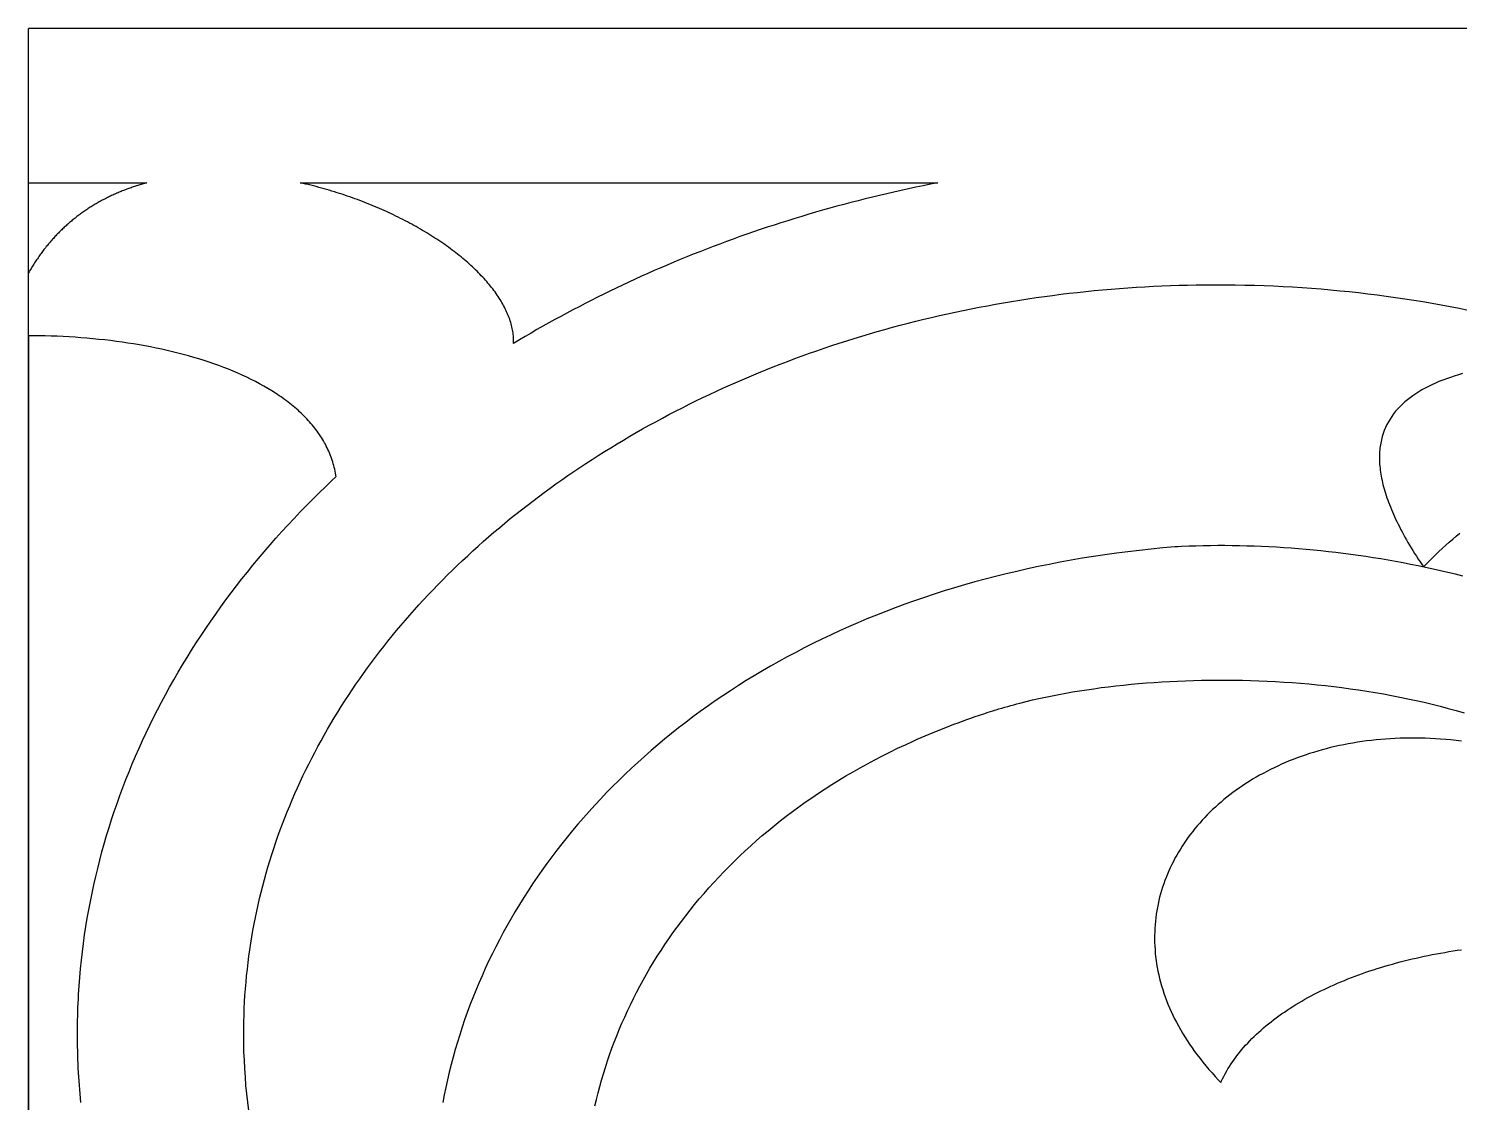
# Model space of a CAD drawing. Extents: x -52 to 65, y -90 to -50.
# Drawn here: x -51.7 to -23.14, y -71.55 to -50.12 of the extents above; entities that cross this region are included whole.
import ezdxf

# ---------------------------------------------------------------- set-up
doc = ezdxf.new("R2010")
doc.units = 0
doc.header["$MEASUREMENT"] = 0
doc.layers.get('0').update_dxf_attribs({"linetype": 'CONTINUOUS'})
doc.layers.add('LAYER_1', color=18, linetype='CONTINUOUS')

msp = doc.modelspace()

# ---------------------------------------------------------------- linework, layer by layer
msp.add_line((-51.699, -90.116), (-51.699, -50.116))
at = {"layer": 'LAYER_1'}
for points in [[(-22.879, -50.116), (-23.152, -50.116), (-23.42, -50.116), (-23.683, -50.116), (-23.942, -50.116), (-24.196, -50.116), (-24.445, -50.116), (-24.689, -50.116), (-24.929, -50.116), (-25.163, -50.116), (-25.392, -50.116), (-25.616, -50.116), (-25.835, -50.116), (-26.049, -50.116), (-26.258, -50.116), (-26.461, -50.116), (-26.659, -50.116), (-26.852, -50.116), (-27.04, -50.116), (-27.221, -50.116), (-27.398, -50.116), (-27.569, -50.116), (-27.734, -50.116), (-27.894, -50.116), (-28.047, -50.116), (-28.196, -50.116), (-28.338, -50.116), (-28.475, -50.116), (-28.605, -50.116), (-28.73, -50.116), (-28.849, -50.116), (-28.962, -50.116), (-29.069, -50.116), (-29.169, -50.116), (-29.264, -50.116), (-29.352, -50.116), (-29.434, -50.116), (-29.51, -50.116), (-29.579, -50.116), (-29.642, -50.116), (-29.699, -50.116), (-29.749, -50.116), (-29.793, -50.116), (-29.83, -50.116), (-29.86, -50.116), (-29.884, -50.116), (-29.901, -50.116), (-29.911, -50.116), (-29.914, -50.116), (-29.919, -50.116), (-29.934, -50.116), (-29.958, -50.116), (-29.992, -50.116), (-30.036, -50.116), (-30.089, -50.116), (-30.15, -50.116), (-30.221, -50.116), (-30.301, -50.116), (-30.389, -50.116), (-30.486, -50.116), (-30.592, -50.116), (-30.706, -50.116), (-30.828, -50.116), (-30.958, -50.116), (-31.096, -50.116), (-31.241, -50.116), (-31.395, -50.116), (-31.556, -50.116), (-31.724, -50.116), (-31.899, -50.116), (-32.082, -50.116), (-32.271, -50.116), (-32.468, -50.116), (-32.671, -50.116), (-32.88, -50.116), (-33.096, -50.116), (-33.319, -50.116), (-33.547, -50.116), (-33.782, -50.116), (-34.022, -50.116), (-34.268, -50.116), (-34.52, -50.116), (-34.777, -50.116), (-35.039, -50.116), (-35.307, -50.116), (-35.58, -50.116), (-35.857, -50.116), (-36.14, -50.116), (-36.427, -50.116), (-36.718, -50.116), (-37.014, -50.116), (-37.314, -50.116), (-37.619, -50.116), (-37.927, -50.116), (-38.239, -50.116), (-38.555, -50.116), (-38.874, -50.116), (-39.197, -50.116), (-39.523, -50.116), (-39.852, -50.116), (-40.184, -50.116), (-40.519, -50.116), (-40.857, -50.116), (-41.54, -50.116), (-42.233, -50.116), (-42.934, -50.116), (-43.642, -50.116), (-44.356, -50.116), (-45.075, -50.116), (-45.798, -50.116), (-47.251, -50.116), (-48.707, -50.116), (-50.157, -50.116), (-50.876, -50.116), (-51.591, -50.116), (-51.699, -50.116)], [(-47.304, -71.713), (-47.324, -71.547), (-47.343, -71.381), (-47.359, -71.214), (-47.372, -71.046), (-47.383, -70.878), (-47.392, -70.71), (-47.399, -70.541), (-47.402, -70.371), (-47.404, -70.202), (-47.404, -70.191), (-47.404, -70.185), (-47.404, -70.177), (-47.404, -70.144), (-47.403, -70.077), (-47.401, -69.945), (-47.398, -69.812), (-47.393, -69.68), (-47.387, -69.548), (-47.379, -69.417), (-47.369, -69.285), (-47.358, -69.154), (-47.346, -69.024), (-47.332, -68.893), (-47.317, -68.763), (-47.301, -68.633), (-47.282, -68.504), (-47.263, -68.375), (-47.242, -68.246), (-47.22, -68.118), (-47.196, -67.99), (-47.171, -67.862), (-47.144, -67.735), (-47.116, -67.608), (-47.087, -67.481), (-47.057, -67.355), (-47.024, -67.229), (-46.991, -67.103), (-46.956, -66.978), (-46.92, -66.854), (-46.883, -66.729), (-46.844, -66.605), (-46.804, -66.482), (-46.762, -66.359), (-46.72, -66.236), (-46.676, -66.114), (-46.63, -65.992), (-46.583, -65.87), (-46.535, -65.749), (-46.486, -65.629), (-46.436, -65.509), (-46.384, -65.389), (-46.331, -65.27), (-46.276, -65.151), (-46.221, -65.033), (-46.164, -64.915), (-46.106, -64.798), (-46.046, -64.681), (-45.986, -64.564), (-45.924, -64.448), (-45.861, -64.333), (-45.797, -64.218), (-45.731, -64.103), (-45.664, -63.989), (-45.597, -63.876), (-45.527, -63.763), (-45.457, -63.651), (-45.386, -63.539), (-45.313, -63.427), (-45.239, -63.317), (-45.164, -63.206), (-45.088, -63.097), (-45.011, -62.987), (-44.933, -62.879), (-44.853, -62.771), (-44.773, -62.663), (-44.691, -62.556), (-44.608, -62.45), (-44.524, -62.344), (-44.439, -62.239), (-44.353, -62.134), (-44.266, -62.03), (-44.177, -61.926), (-44.088, -61.824), (-43.997, -61.721), (-43.906, -61.62), (-43.813, -61.519), (-43.719, -61.418), (-43.625, -61.318), (-43.529, -61.219), (-43.432, -61.121), (-43.334, -61.023), (-43.235, -60.925), (-43.136, -60.829), (-43.035, -60.733), (-42.933, -60.638), (-42.83, -60.543), (-42.726, -60.449), (-42.621, -60.356), (-42.515, -60.263), (-42.408, -60.171), (-42.301, -60.08), (-42.192, -59.989), (-42.082, -59.899), (-41.972, -59.81), (-41.86, -59.722), (-41.747, -59.634), (-41.634, -59.547), (-41.52, -59.46), (-41.404, -59.375), (-41.288, -59.29), (-41.171, -59.206), (-41.053, -59.122), (-40.934, -59.04), (-40.814, -58.958), (-40.694, -58.877), (-40.572, -58.796), (-40.45, -58.716), (-40.326, -58.638), (-40.202, -58.559), (-40.077, -58.482), (-39.951, -58.405), (-39.825, -58.33), (-39.697, -58.255), (-39.569, -58.18), (-39.44, -58.107), (-39.31, -58.034), (-39.179, -57.963), (-39.047, -57.892), (-38.915, -57.822), (-38.782, -57.752), (-38.648, -57.684), (-38.513, -57.616), (-38.378, -57.549), (-38.241, -57.483), (-38.104, -57.418), (-37.967, -57.354), (-37.828, -57.29), (-37.689, -57.228), (-37.549, -57.166), (-37.408, -57.105), (-37.267, -57.045), (-37.125, -56.986), (-36.982, -56.928), (-36.838, -56.871), (-36.694, -56.814), (-36.549, -56.759), (-36.403, -56.704), (-36.257, -56.65), (-36.11, -56.598), (-35.963, -56.546), (-35.814, -56.495), (-35.665, -56.445), (-35.516, -56.396), (-35.366, -56.348), (-35.215, -56.3), (-35.063, -56.254), (-34.911, -56.209), (-34.759, -56.165), (-34.605, -56.121), (-34.451, -56.079), (-34.297, -56.037), (-34.142, -55.997), (-33.986, -55.957), (-33.83, -55.919), (-33.673, -55.881), (-33.515, -55.845), (-33.357, -55.809), (-33.199, -55.775), (-33.04, -55.741), (-32.88, -55.709), (-32.72, -55.677), (-32.559, -55.647), (-32.398, -55.617), (-32.237, -55.589), (-32.074, -55.562), (-31.912, -55.535), (-31.748, -55.51), (-31.585, -55.486), (-31.42, -55.463), (-31.256, -55.441), (-31.091, -55.42), (-30.925, -55.4), (-30.759, -55.381), (-30.592, -55.363), (-30.425, -55.346), (-30.258, -55.331), (-30.09, -55.316), (-29.922, -55.303), (-29.753, -55.291), (-29.584, -55.279), (-29.415, -55.269), (-29.245, -55.26), (-29.074, -55.252), (-28.904, -55.246), (-28.732, -55.24), (-28.561, -55.236), (-28.389, -55.232), (-28.217, -55.23), (-28.044, -55.229), (-28.001, -55.229), (-27.99, -55.229), (-27.985, -55.229), (-27.982, -55.229), (-27.981, -55.229), (-27.975, -55.229), (-27.951, -55.229), (-27.902, -55.229), (-27.806, -55.23), (-27.613, -55.232), (-27.42, -55.235), (-27.228, -55.24), (-27.036, -55.247), (-26.845, -55.254), (-26.655, -55.264), (-26.465, -55.274), (-26.275, -55.286), (-26.086, -55.299), (-25.898, -55.314), (-25.71, -55.33), (-25.522, -55.348), (-25.336, -55.367), (-25.149, -55.387), (-24.964, -55.409), (-24.779, -55.432), (-24.594, -55.456), (-24.41, -55.482), (-24.227, -55.508), (-24.044, -55.537), (-23.862, -55.566), (-23.681, -55.597), (-23.5, -55.629), (-23.32, -55.663), (-23.141, -55.698), (-22.962, -55.734)], [(-50.655, -71.554), (-50.663, -71.469), (-50.671, -71.383), (-50.678, -71.297), (-50.685, -71.212), (-50.691, -71.126), (-50.696, -71.04), (-50.701, -70.954), (-50.706, -70.867), (-50.71, -70.781), (-50.713, -70.695), (-50.716, -70.608), (-50.719, -70.521), (-50.721, -70.435), (-50.722, -70.348), (-50.723, -70.261), (-50.723, -70.174), (-50.723, -70.087), (-50.722, -70.001), (-50.72, -69.914), (-50.718, -69.828), (-50.716, -69.742), (-50.713, -69.656), (-50.709, -69.57), (-50.705, -69.484), (-50.7, -69.398), (-50.695, -69.313), (-50.689, -69.227), (-50.677, -69.056), (-50.661, -68.886), (-50.644, -68.716), (-50.625, -68.547), (-50.604, -68.378), (-50.58, -68.209), (-50.555, -68.041), (-50.527, -67.874), (-50.498, -67.707), (-50.466, -67.54), (-50.432, -67.374), (-50.397, -67.209), (-50.359, -67.044), (-50.32, -66.88), (-50.278, -66.716), (-50.234, -66.552), (-50.189, -66.39), (-50.142, -66.227), (-50.092, -66.066), (-50.041, -65.905), (-49.988, -65.744), (-49.932, -65.584), (-49.875, -65.425), (-49.817, -65.266), (-49.756, -65.108), (-49.693, -64.951), (-49.629, -64.794), (-49.562, -64.638), (-49.494, -64.483), (-49.424, -64.328), (-49.352, -64.174), (-49.278, -64.02), (-49.203, -63.867), (-49.126, -63.715), (-49.047, -63.564), (-48.966, -63.413), (-48.883, -63.263), (-48.799, -63.114), (-48.713, -62.965), (-48.625, -62.817), (-48.536, -62.67), (-48.444, -62.524), (-48.351, -62.378), (-48.257, -62.234), (-48.16, -62.09), (-48.063, -61.946), (-47.963, -61.804), (-47.862, -61.662), (-47.759, -61.521), (-47.654, -61.381), (-47.548, -61.242), (-47.44, -61.103), (-47.331, -60.966), (-47.22, -60.829), (-47.107, -60.693), (-46.993, -60.558), (-46.877, -60.424), (-46.76, -60.291), (-46.641, -60.158), (-46.521, -60.027), (-46.399, -59.896), (-46.276, -59.766), (-46.151, -59.637), (-46.025, -59.51), (-45.897, -59.383), (-45.768, -59.256), (-45.637, -59.131), (-45.571, -59.069), (-45.563, -59.061), (-45.562, -59.06), (-45.561, -59.06), (-45.562, -59.059), (-45.562, -59.056), (-45.563, -59.047), (-45.566, -59.027), (-45.573, -58.989), (-45.58, -58.951), (-45.588, -58.914), (-45.597, -58.877), (-45.606, -58.839), (-45.617, -58.803), (-45.627, -58.766), (-45.639, -58.73), (-45.651, -58.694), (-45.664, -58.658), (-45.678, -58.623), (-45.692, -58.587), (-45.707, -58.552), (-45.723, -58.518), (-45.739, -58.483), (-45.756, -58.449), (-45.774, -58.415), (-45.792, -58.382), (-45.811, -58.348), (-45.831, -58.315), (-45.851, -58.282), (-45.872, -58.25), (-45.894, -58.217), (-45.916, -58.185), (-45.939, -58.154), (-45.962, -58.122), (-45.986, -58.091), (-46.011, -58.06), (-46.036, -58.029), (-46.062, -57.998), (-46.088, -57.968), (-46.115, -57.938), (-46.143, -57.909), (-46.171, -57.879), (-46.2, -57.85), (-46.229, -57.821), (-46.259, -57.792), (-46.289, -57.764), (-46.32, -57.736), (-46.351, -57.708), (-46.384, -57.68), (-46.416, -57.653), (-46.449, -57.626), (-46.483, -57.599), (-46.517, -57.573), (-46.551, -57.546), (-46.587, -57.52), (-46.622, -57.495), (-46.658, -57.469), (-46.695, -57.444), (-46.732, -57.419), (-46.77, -57.394), (-46.846, -57.346), (-46.925, -57.298), (-47.005, -57.252), (-47.087, -57.206), (-47.171, -57.162), (-47.257, -57.118), (-47.344, -57.076), (-47.433, -57.035), (-47.523, -56.995), (-47.615, -56.956), (-47.709, -56.917), (-47.804, -56.88), (-47.9, -56.844), (-47.998, -56.81), (-48.097, -56.776), (-48.197, -56.743), (-48.299, -56.711), (-48.402, -56.68), (-48.506, -56.651), (-48.611, -56.622), (-48.717, -56.594), (-48.824, -56.568), (-48.933, -56.542), (-49.042, -56.518), (-49.152, -56.495), (-49.264, -56.472), (-49.376, -56.451), (-49.488, -56.431), (-49.602, -56.412), (-49.716, -56.393), (-49.831, -56.376), (-49.947, -56.36), (-50.063, -56.345), (-50.18, -56.331), (-50.298, -56.319), (-50.416, -56.307), (-50.534, -56.296), (-50.653, -56.286), (-50.772, -56.278), (-50.891, -56.27), (-51.011, -56.263), (-51.131, -56.258), (-51.251, -56.253), (-51.371, -56.25), (-51.492, -56.248), (-51.612, -56.246), (-51.673, -56.246), (-51.688, -56.246), (-51.695, -56.246), (-51.697, -56.246), (-51.698, -56.246), (-51.699, -56.246), (-51.699, -56.246), (-51.699, -56.246), (-51.699, -56.248), (-51.699, -56.252), (-51.699, -56.258), (-51.699, -56.266), (-51.699, -56.275), (-51.699, -56.286), (-51.699, -56.299), (-51.699, -56.314), (-51.699, -56.331), (-51.699, -56.349), (-51.699, -56.369), (-51.699, -56.391), (-51.699, -56.415), (-51.699, -56.44), (-51.699, -56.468), (-51.699, -56.496), (-51.699, -56.527), (-51.699, -56.559), (-51.699, -56.593), (-51.699, -56.628), (-51.699, -56.665), (-51.699, -56.704), (-51.699, -56.744), (-51.699, -56.786), (-51.699, -56.829), (-51.699, -56.874), (-51.699, -56.921), (-51.699, -56.969), (-51.699, -57.018), (-51.699, -57.07), (-51.699, -57.122), (-51.699, -57.176), (-51.699, -57.232), (-51.699, -57.289), (-51.699, -57.347), (-51.699, -57.407), (-51.699, -57.469), (-51.699, -57.531), (-51.699, -57.595), (-51.699, -57.661), (-51.699, -57.728), (-51.699, -57.796), (-51.699, -57.866), (-51.699, -57.937), (-51.699, -58.009), (-51.699, -58.082), (-51.699, -58.157), (-51.699, -58.233), (-51.699, -58.311), (-51.699, -58.389), (-51.699, -58.469), (-51.699, -58.55), (-51.699, -58.632), (-51.699, -58.716), (-51.699, -58.801), (-51.699, -58.886), (-51.699, -58.973), (-51.699, -59.062), (-51.699, -59.151), (-51.699, -59.241), (-51.699, -59.333), (-51.699, -59.426), (-51.699, -59.519), (-51.699, -59.614), (-51.699, -59.71), (-51.699, -59.807), (-51.699, -59.905), (-51.699, -60.004), (-51.699, -60.104), (-51.699, -60.205), (-51.699, -60.307), (-51.699, -60.409), (-51.699, -60.513), (-51.699, -60.618), (-51.699, -60.724), (-51.699, -60.83), (-51.699, -60.938), (-51.699, -61.046), (-51.699, -61.156), (-51.699, -61.266), (-51.699, -61.377), (-51.699, -61.489), (-51.699, -61.601), (-51.699, -61.715), (-51.699, -61.829), (-51.699, -61.944), (-51.699, -62.06), (-51.699, -62.177), (-51.699, -62.294), (-51.699, -62.412), (-51.699, -62.531), (-51.699, -62.651), (-51.699, -62.771), (-51.699, -62.892), (-51.699, -63.013), (-51.699, -63.135), (-51.699, -63.258), (-51.699, -63.382), (-51.699, -63.506), (-51.699, -63.631), (-51.699, -63.756), (-51.699, -63.882), (-51.699, -64.008), (-51.699, -64.135), (-51.699, -64.391), (-51.699, -64.649), (-51.699, -64.908), (-51.699, -65.17), (-51.699, -65.433), (-51.699, -65.698), (-51.699, -65.964), (-51.699, -66.232), (-51.699, -66.501), (-51.699, -66.772), (-51.699, -67.043), (-51.699, -67.316), (-51.699, -67.589), (-51.699, -67.864), (-51.699, -68.139), (-51.699, -68.414), (-51.699, -68.967), (-51.699, -70.075), (-51.699, -70.629), (-51.699, -71.181), (-51.699, -71.457), (-51.699, -71.731)], [(-23.074, -57.003), (-23.156, -57.028), (-23.237, -57.053), (-23.316, -57.079), (-23.393, -57.106), (-23.469, -57.135), (-23.543, -57.164), (-23.615, -57.195), (-23.685, -57.227), (-23.753, -57.26), (-23.819, -57.294), (-23.883, -57.33), (-23.945, -57.366), (-24.006, -57.404), (-24.064, -57.444), (-24.119, -57.484), (-24.173, -57.526), (-24.225, -57.569), (-24.274, -57.614), (-24.321, -57.66), (-24.366, -57.707), (-24.408, -57.756), (-24.448, -57.806), (-24.485, -57.858), (-24.52, -57.911), (-24.552, -57.965), (-24.582, -58.021), (-24.609, -58.079), (-24.634, -58.138), (-24.656, -58.198), (-24.675, -58.26), (-24.684, -58.292), (-24.692, -58.324), (-24.699, -58.356), (-24.705, -58.389), (-24.711, -58.423), (-24.716, -58.456), (-24.721, -58.49), (-24.724, -58.525), (-24.727, -58.56), (-24.729, -58.595), (-24.731, -58.631), (-24.731, -58.667), (-24.731, -58.703), (-24.731, -58.74), (-24.729, -58.778), (-24.727, -58.816), (-24.724, -58.854), (-24.72, -58.893), (-24.715, -58.932), (-24.71, -58.971), (-24.704, -59.011), (-24.697, -59.052), (-24.689, -59.093), (-24.68, -59.134), (-24.671, -59.176), (-24.661, -59.218), (-24.65, -59.261), (-24.638, -59.304), (-24.625, -59.348), (-24.612, -59.392), (-24.598, -59.436), (-24.583, -59.481), (-24.567, -59.527), (-24.55, -59.572), (-24.532, -59.619), (-24.514, -59.666), (-24.494, -59.713), (-24.474, -59.761), (-24.453, -59.809), (-24.431, -59.858), (-24.408, -59.907), (-24.385, -59.957), (-24.36, -60.007), (-24.334, -60.058), (-24.308, -60.109), (-24.281, -60.161), (-24.252, -60.213), (-24.223, -60.266), (-24.193, -60.319), (-24.162, -60.373), (-24.13, -60.427), (-24.098, -60.482), (-24.064, -60.537), (-24.029, -60.593), (-23.993, -60.649), (-23.957, -60.706), (-23.919, -60.763), (-23.881, -60.821), (-23.861, -60.85), (-23.856, -60.857), (-23.854, -60.861), (-23.853, -60.863), (-23.852, -60.863), (-23.851, -60.862), (-23.843, -60.854), (-23.811, -60.82), (-23.746, -60.753), (-23.68, -60.687), (-23.614, -60.621), (-23.546, -60.557), (-23.478, -60.493), (-23.409, -60.43), (-23.34, -60.369), (-23.269, -60.308), (-23.198, -60.248), (-23.126, -60.189)], [(-23.066, -61.045), (-23.215, -61.008), (-23.363, -60.973), (-23.512, -60.938), (-23.661, -60.905), (-23.811, -60.873), (-23.96, -60.842), (-24.109, -60.812), (-24.258, -60.784), (-24.408, -60.756), (-24.557, -60.73), (-24.707, -60.704), (-24.856, -60.68), (-25.005, -60.657), (-25.155, -60.635), (-25.304, -60.615), (-25.453, -60.595), (-25.602, -60.577), (-25.751, -60.559), (-25.9, -60.543), (-26.049, -60.528), (-26.197, -60.514), (-26.345, -60.502), (-26.494, -60.49), (-26.642, -60.48), (-26.789, -60.47), (-26.937, -60.462), (-27.084, -60.455), (-27.231, -60.449), (-27.378, -60.445), (-27.524, -60.441), (-27.67, -60.439), (-27.816, -60.438), (-27.961, -60.438), (-28.106, -60.439), (-28.251, -60.442), (-28.395, -60.445), (-28.539, -60.45), (-28.682, -60.456), (-28.754, -60.459), (-28.772, -60.46), (-28.787, -60.461), (-28.817, -60.464), (-29.054, -60.484), (-29.289, -60.507), (-29.522, -60.533), (-29.754, -60.56), (-29.984, -60.59), (-30.212, -60.622), (-30.439, -60.655), (-30.663, -60.691), (-30.886, -60.73), (-31.107, -60.77), (-31.326, -60.812), (-31.544, -60.856), (-31.76, -60.902), (-31.973, -60.951), (-32.185, -61.001), (-32.396, -61.053), (-32.604, -61.107), (-32.811, -61.163), (-33.015, -61.221), (-33.218, -61.281), (-33.419, -61.343), (-33.619, -61.406), (-33.816, -61.472), (-34.012, -61.539), (-34.205, -61.608), (-34.397, -61.679), (-34.587, -61.751), (-34.775, -61.825), (-34.962, -61.901), (-35.146, -61.979), (-35.329, -62.058), (-35.509, -62.139), (-35.688, -62.222), (-35.865, -62.306), (-36.04, -62.392), (-36.213, -62.479), (-36.385, -62.568), (-36.554, -62.658), (-36.721, -62.75), (-36.887, -62.844), (-37.05, -62.939), (-37.212, -63.036), (-37.372, -63.133), (-37.53, -63.233), (-37.686, -63.334), (-37.84, -63.436), (-37.992, -63.539), (-38.142, -63.644), (-38.29, -63.75), (-38.437, -63.858), (-38.581, -63.967), (-38.723, -64.077), (-38.864, -64.188), (-39.002, -64.301), (-39.139, -64.415), (-39.273, -64.53), (-39.406, -64.646), (-39.536, -64.764), (-39.665, -64.882), (-39.791, -65.002), (-39.916, -65.123), (-40.039, -65.244), (-40.159, -65.367), (-40.278, -65.491), (-40.394, -65.617), (-40.509, -65.743), (-40.622, -65.87), (-40.732, -65.998), (-40.841, -66.127), (-40.947, -66.257), (-41.052, -66.388), (-41.154, -66.519), (-41.255, -66.652), (-41.353, -66.786), (-41.45, -66.92), (-41.544, -67.055), (-41.636, -67.191), (-41.726, -67.328), (-41.814, -67.465), (-41.901, -67.604), (-41.985, -67.743), (-42.067, -67.883), (-42.146, -68.023), (-42.224, -68.164), (-42.3, -68.306), (-42.374, -68.449), (-42.445, -68.592), (-42.515, -68.735), (-42.582, -68.88), (-42.647, -69.024), (-42.71, -69.17), (-42.771, -69.316), (-42.83, -69.462), (-42.887, -69.609), (-42.942, -69.756), (-42.994, -69.904), (-43.045, -70.052), (-43.093, -70.201), (-43.139, -70.35), (-43.183, -70.499), (-43.225, -70.649), (-43.265, -70.799), (-43.303, -70.95), (-43.338, -71.101), (-43.371, -71.252), (-43.402, -71.403), (-43.431, -71.554)], [(-40.394, -71.62), (-40.363, -71.492), (-40.331, -71.364), (-40.297, -71.236), (-40.261, -71.108), (-40.224, -70.98), (-40.184, -70.853), (-40.142, -70.726), (-40.099, -70.6), (-40.054, -70.473), (-40.006, -70.348), (-39.957, -70.222), (-39.906, -70.097), (-39.854, -69.973), (-39.799, -69.848), (-39.742, -69.725), (-39.684, -69.602), (-39.623, -69.479), (-39.561, -69.357), (-39.497, -69.235), (-39.431, -69.114), (-39.363, -68.994), (-39.294, -68.874), (-39.222, -68.754), (-39.148, -68.636), (-39.073, -68.518), (-38.996, -68.401), (-38.916, -68.284), (-38.835, -68.168), (-38.752, -68.053), (-38.668, -67.939), (-38.581, -67.825), (-38.492, -67.712), (-38.402, -67.6), (-38.309, -67.489), (-38.215, -67.379), (-38.119, -67.27), (-38.021, -67.161), (-37.921, -67.053), (-37.819, -66.947), (-37.715, -66.841), (-37.609, -66.736), (-37.502, -66.632), (-37.392, -66.529), (-37.281, -66.428), (-37.168, -66.327), (-37.053, -66.227), (-36.936, -66.128), (-36.817, -66.031), (-36.696, -65.934), (-36.573, -65.839), (-36.448, -65.745), (-36.322, -65.652), (-36.193, -65.56), (-36.063, -65.47), (-35.931, -65.38), (-35.797, -65.292), (-35.661, -65.206), (-35.523, -65.12), (-35.383, -65.036), (-35.241, -64.953), (-35.098, -64.871), (-34.952, -64.791), (-34.804, -64.712), (-34.655, -64.635), (-34.504, -64.559), (-34.351, -64.484), (-34.196, -64.411), (-34.039, -64.34), (-33.959, -64.304), (-33.88, -64.269), (-33.799, -64.235), (-33.719, -64.201), (-33.638, -64.167), (-33.556, -64.134), (-33.474, -64.101), (-33.391, -64.068), (-33.308, -64.036), (-33.225, -64.004), (-33.141, -63.973), (-33.056, -63.942), (-32.971, -63.911), (-32.886, -63.881), (-32.8, -63.851), (-32.714, -63.822), (-32.627, -63.793), (-32.54, -63.764), (-32.452, -63.736), (-32.43, -63.729), (-32.424, -63.728), (-32.423, -63.727), (-32.422, -63.727), (-32.422, -63.727), (-32.42, -63.726), (-32.413, -63.724), (-32.384, -63.715), (-32.327, -63.698), (-32.269, -63.68), (-32.211, -63.663), (-32.152, -63.646), (-32.092, -63.629), (-32.032, -63.613), (-31.971, -63.597), (-31.909, -63.581), (-31.785, -63.55), (-31.658, -63.519), (-31.53, -63.49), (-31.399, -63.462), (-31.266, -63.434), (-31.131, -63.408), (-30.995, -63.383), (-30.857, -63.359), (-30.716, -63.336), (-30.575, -63.314), (-30.431, -63.293), (-30.286, -63.273), (-30.139, -63.254), (-29.991, -63.237), (-29.842, -63.221), (-29.691, -63.206), (-29.539, -63.192), (-29.385, -63.179), (-29.231, -63.167), (-29.075, -63.157), (-28.918, -63.148), (-28.76, -63.14), (-28.602, -63.134), (-28.442, -63.128), (-28.281, -63.125), (-28.12, -63.122), (-27.958, -63.121), (-27.795, -63.121), (-27.632, -63.122), (-27.468, -63.125), (-27.304, -63.129), (-27.139, -63.135), (-26.974, -63.142), (-26.808, -63.15), (-26.642, -63.16), (-26.476, -63.172), (-26.31, -63.185), (-26.144, -63.199), (-25.978, -63.215), (-25.811, -63.232), (-25.645, -63.251), (-25.479, -63.272), (-25.313, -63.294), (-25.147, -63.318), (-24.982, -63.343), (-24.817, -63.37), (-24.653, -63.398), (-24.488, -63.428), (-24.325, -63.46), (-24.162, -63.493), (-24, -63.529), (-23.838, -63.565), (-23.677, -63.604), (-23.517, -63.644), (-23.358, -63.686), (-23.2, -63.73), (-23.043, -63.775)], [(-23.095, -64.34), (-23.2, -64.328), (-23.305, -64.317), (-23.409, -64.307), (-23.512, -64.299), (-23.615, -64.292), (-23.717, -64.287), (-23.819, -64.283), (-23.92, -64.28), (-24.02, -64.279), (-24.12, -64.279), (-24.219, -64.28), (-24.318, -64.282), (-24.415, -64.286), (-24.512, -64.292), (-24.609, -64.298), (-24.704, -64.306), (-24.799, -64.315), (-24.893, -64.325), (-24.987, -64.336), (-25.079, -64.349), (-25.171, -64.363), (-25.262, -64.378), (-25.353, -64.394), (-25.442, -64.411), (-25.531, -64.43), (-25.619, -64.449), (-25.706, -64.47), (-25.792, -64.492), (-25.878, -64.515), (-25.963, -64.539), (-26.046, -64.564), (-26.129, -64.59), (-26.211, -64.618), (-26.293, -64.646), (-26.373, -64.675), (-26.452, -64.706), (-26.531, -64.737), (-26.608, -64.769), (-26.685, -64.803), (-26.761, -64.837), (-26.835, -64.872), (-26.909, -64.908), (-26.982, -64.946), (-27.054, -64.984), (-27.125, -65.023), (-27.194, -65.063), (-27.263, -65.103), (-27.331, -65.145), (-27.398, -65.187), (-27.464, -65.231), (-27.528, -65.275), (-27.592, -65.32), (-27.655, -65.366), (-27.716, -65.412), (-27.777, -65.46), (-27.836, -65.508), (-27.894, -65.557), (-27.951, -65.607), (-28.007, -65.657), (-28.062, -65.708), (-28.116, -65.76), (-28.168, -65.813), (-28.22, -65.866), (-28.27, -65.92), (-28.319, -65.975), (-28.367, -66.03), (-28.414, -66.086), (-28.459, -66.143), (-28.504, -66.2), (-28.547, -66.258), (-28.588, -66.316), (-28.629, -66.375), (-28.668, -66.435), (-28.706, -66.495), (-28.743, -66.556), (-28.779, -66.617), (-28.813, -66.679), (-28.846, -66.741), (-28.877, -66.804), (-28.908, -66.867), (-28.936, -66.931), (-28.964, -66.995), (-28.99, -67.06), (-29.015, -67.125), (-29.039, -67.19), (-29.061, -67.256), (-29.081, -67.323), (-29.101, -67.39), (-29.119, -67.457), (-29.135, -67.524), (-29.15, -67.592), (-29.164, -67.66), (-29.176, -67.729), (-29.187, -67.798), (-29.196, -67.867), (-29.204, -67.936), (-29.21, -68.006), (-29.215, -68.076), (-29.218, -68.146), (-29.22, -68.217), (-29.221, -68.288), (-29.219, -68.359), (-29.216, -68.43), (-29.212, -68.501), (-29.206, -68.573), (-29.199, -68.645), (-29.19, -68.717), (-29.179, -68.789), (-29.167, -68.861), (-29.153, -68.934), (-29.137, -69.006), (-29.12, -69.079), (-29.102, -69.151), (-29.081, -69.224), (-29.059, -69.297), (-29.036, -69.37), (-29.01, -69.443), (-28.983, -69.516), (-28.954, -69.589), (-28.924, -69.662), (-28.892, -69.735), (-28.858, -69.808), (-28.822, -69.881), (-28.785, -69.954), (-28.746, -70.027), (-28.705, -70.099), (-28.662, -70.172), (-28.618, -70.245), (-28.571, -70.317), (-28.523, -70.39), (-28.473, -70.462), (-28.422, -70.534), (-28.368, -70.606), (-28.313, -70.678), (-28.256, -70.75), (-28.197, -70.821), (-28.136, -70.893), (-28.073, -70.964), (-28.008, -71.035), (-27.942, -71.106), (-27.908, -71.141), (-27.899, -71.15), (-27.897, -71.152), (-27.897, -71.152), (-27.896, -71.152), (-27.896, -71.151), (-27.894, -71.148), (-27.889, -71.135), (-27.864, -71.084), (-27.839, -71.034), (-27.812, -70.983), (-27.784, -70.934), (-27.755, -70.884), (-27.724, -70.835), (-27.693, -70.786), (-27.661, -70.738), (-27.627, -70.69), (-27.592, -70.643), (-27.556, -70.596), (-27.52, -70.55), (-27.482, -70.503), (-27.443, -70.458), (-27.403, -70.412), (-27.362, -70.368), (-27.319, -70.323), (-27.276, -70.279), (-27.232, -70.236), (-27.187, -70.193), (-27.141, -70.15), (-27.094, -70.108), (-27.046, -70.066), (-26.997, -70.025), (-26.947, -69.984), (-26.896, -69.943), (-26.845, -69.903), (-26.792, -69.864), (-26.739, -69.825), (-26.684, -69.786), (-26.629, -69.748), (-26.573, -69.711), (-26.516, -69.673), (-26.458, -69.637), (-26.4, -69.6), (-26.34, -69.565), (-26.28, -69.529), (-26.219, -69.495), (-26.158, -69.46), (-26.095, -69.427), (-26.032, -69.393), (-25.968, -69.361), (-25.903, -69.328), (-25.838, -69.296), (-25.771, -69.265), (-25.705, -69.234), (-25.637, -69.204), (-25.569, -69.174), (-25.5, -69.145), (-25.43, -69.116), (-25.36, -69.088), (-25.289, -69.06), (-25.218, -69.033), (-25.146, -69.006), (-25.073, -68.98), (-25, -68.954), (-24.926, -68.929), (-24.852, -68.905), (-24.777, -68.881), (-24.701, -68.857), (-24.625, -68.834), (-24.549, -68.812), (-24.472, -68.79), (-24.394, -68.769), (-24.316, -68.748), (-24.238, -68.728), (-24.159, -68.708), (-24.08, -68.689), (-24, -68.67), (-23.919, -68.652), (-23.839, -68.635), (-23.758, -68.618), (-23.676, -68.602), (-23.594, -68.586), (-23.512, -68.571), (-23.429, -68.557), (-23.346, -68.543), (-23.263, -68.529), (-23.179, -68.516), (-23.096, -68.504)]]:
    msp.add_lwpolyline(points, dxfattribs=at)
for points in [[(-51.699, -53.194), (-51.698, -53.194), (-51.698, -53.194), (-51.698, -53.194), (-51.698, -53.194), (-51.698, -53.194), (-51.698, -53.194), (-51.697, -53.194), (-51.697, -53.194), (-51.696, -53.194), (-51.696, -53.194), (-51.695, -53.194), (-51.695, -53.194), (-51.694, -53.194), (-51.693, -53.194), (-51.693, -53.194), (-51.692, -53.194), (-51.691, -53.194), (-51.69, -53.194), (-51.689, -53.194), (-51.688, -53.194), (-51.687, -53.194), (-51.686, -53.194), (-51.685, -53.194), (-51.683, -53.194), (-51.682, -53.194), (-51.681, -53.194), (-51.68, -53.194), (-51.678, -53.194), (-51.677, -53.194), (-51.675, -53.194), (-51.674, -53.194), (-51.672, -53.194), (-51.669, -53.194), (-51.665, -53.194), (-51.661, -53.194), (-51.658, -53.194), (-51.654, -53.194), (-51.649, -53.194), (-51.645, -53.194), (-51.64, -53.194), (-51.635, -53.194), (-51.63, -53.194), (-51.625, -53.194), (-51.62, -53.194), (-51.615, -53.194), (-51.609, -53.194), (-51.603, -53.194), (-51.597, -53.194), (-51.591, -53.194), (-51.585, -53.194), (-51.578, -53.194), (-51.572, -53.194), (-51.565, -53.194), (-51.558, -53.194), (-51.551, -53.194), (-51.544, -53.194), (-51.536, -53.194), (-51.529, -53.194), (-51.521, -53.194), (-51.513, -53.194), (-51.506, -53.194), (-51.497, -53.194), (-51.489, -53.194), (-51.481, -53.194), (-51.472, -53.194), (-51.464, -53.194), (-51.455, -53.194), (-51.446, -53.194), (-51.437, -53.194), (-51.428, -53.194), (-51.419, -53.194), (-51.409, -53.194), (-51.4, -53.194), (-51.39, -53.194), (-51.381, -53.194), (-51.371, -53.194), (-51.361, -53.194), (-51.351, -53.194), (-51.34, -53.194), (-51.33, -53.194), (-51.32, -53.194), (-51.309, -53.194), (-51.299, -53.194), (-51.288, -53.194), (-51.277, -53.194), (-51.266, -53.194), (-51.255, -53.194), (-51.244, -53.194), (-51.233, -53.194), (-51.221, -53.194), (-51.21, -53.194), (-51.198, -53.194), (-51.187, -53.194), (-51.175, -53.194), (-51.163, -53.194), (-51.152, -53.194), (-51.14, -53.194), (-51.128, -53.194), (-51.116, -53.194), (-51.104, -53.194), (-51.091, -53.194), (-51.079, -53.194), (-51.067, -53.194), (-51.054, -53.194), (-51.042, -53.194), (-51.029, -53.194), (-51.017, -53.194), (-51.004, -53.194), (-50.991, -53.194), (-50.978, -53.194), (-50.965, -53.194), (-50.952, -53.194), (-50.939, -53.194), (-50.926, -53.194), (-50.913, -53.194), (-50.9, -53.194), (-50.874, -53.194), (-50.847, -53.194), (-50.821, -53.194), (-50.794, -53.194), (-50.767, -53.194), (-50.739, -53.194), (-50.712, -53.194), (-50.685, -53.194), (-50.657, -53.194), (-50.63, -53.194), (-50.575, -53.194), (-50.52, -53.194), (-50.464, -53.194), (-50.409, -53.194), (-50.382, -53.194), (-50.354, -53.194), (-50.327, -53.194), (-50.3, -53.194), (-50.273, -53.194), (-50.246, -53.194), (-50.219, -53.194), (-50.192, -53.194), (-50.165, -53.194), (-50.139, -53.194), (-50.126, -53.194), (-50.113, -53.194), (-50.1, -53.194), (-50.087, -53.194), (-50.074, -53.194), (-50.061, -53.194), (-50.048, -53.194), (-50.035, -53.194), (-50.023, -53.194), (-50.01, -53.194), (-49.997, -53.194), (-49.985, -53.194), (-49.973, -53.194), (-49.96, -53.194), (-49.948, -53.194), (-49.936, -53.194), (-49.924, -53.194), (-49.911, -53.194), (-49.899, -53.194), (-49.888, -53.194), (-49.876, -53.194), (-49.864, -53.194), (-49.852, -53.194), (-49.841, -53.194), (-49.829, -53.194), (-49.818, -53.194), (-49.807, -53.194), (-49.795, -53.194), (-49.784, -53.194), (-49.773, -53.194), (-49.762, -53.194), (-49.751, -53.194), (-49.741, -53.194), (-49.73, -53.194), (-49.72, -53.194), (-49.709, -53.194), (-49.699, -53.194), (-49.689, -53.194), (-49.679, -53.194), (-49.669, -53.194), (-49.659, -53.194), (-49.649, -53.194), (-49.639, -53.194), (-49.63, -53.194), (-49.62, -53.194), (-49.611, -53.194), (-49.602, -53.194), (-49.593, -53.194), (-49.584, -53.194), (-49.575, -53.194), (-49.567, -53.194), (-49.558, -53.194), (-49.55, -53.194), (-49.542, -53.194), (-49.534, -53.194), (-49.526, -53.194), (-49.518, -53.194), (-49.51, -53.194), (-49.503, -53.194), (-49.495, -53.194), (-49.488, -53.194), (-49.481, -53.194), (-49.474, -53.194), (-49.467, -53.194), (-49.461, -53.194), (-49.454, -53.194), (-49.448, -53.194), (-49.442, -53.194), (-49.436, -53.194), (-49.43, -53.194), (-49.425, -53.194), (-49.419, -53.194), (-49.414, -53.194), (-49.409, -53.194), (-49.404, -53.194), (-49.399, -53.194), (-49.394, -53.194), (-49.39, -53.194), (-49.386, -53.194), (-49.382, -53.194), (-49.378, -53.194), (-49.374, -53.194), (-49.371, -53.194), (-49.367, -53.194), (-49.366, -53.194), (-49.364, -53.194), (-49.363, -53.194), (-49.361, -53.194), (-49.36, -53.194), (-49.358, -53.194), (-49.357, -53.194), (-49.356, -53.194), (-49.355, -53.194), (-49.353, -53.194), (-49.352, -53.194), (-49.351, -53.194), (-49.35, -53.194), (-49.349, -53.194), (-49.348, -53.194), (-49.347, -53.194), (-49.347, -53.194), (-49.346, -53.194), (-49.345, -53.194), (-49.345, -53.194), (-49.344, -53.194), (-49.343, -53.194), (-49.343, -53.194), (-49.342, -53.194), (-49.342, -53.194), (-49.342, -53.194), (-49.341, -53.194), (-49.341, -53.194), (-49.341, -53.194), (-49.341, -53.194), (-49.341, -53.194), (-49.341, -53.194), (-49.363, -53.201), (-49.386, -53.207), (-49.409, -53.213), (-49.431, -53.22), (-49.454, -53.227), (-49.476, -53.233), (-49.498, -53.24), (-49.521, -53.247), (-49.543, -53.254), (-49.565, -53.262), (-49.587, -53.269), (-49.61, -53.276), (-49.632, -53.284), (-49.654, -53.292), (-49.676, -53.299), (-49.698, -53.307), (-49.72, -53.315), (-49.741, -53.323), (-49.763, -53.332), (-49.785, -53.34), (-49.807, -53.349), (-49.828, -53.357), (-49.85, -53.366), (-49.871, -53.375), (-49.893, -53.384), (-49.914, -53.393), (-49.935, -53.402), (-49.957, -53.411), (-49.978, -53.421), (-49.999, -53.43), (-50.02, -53.44), (-50.041, -53.45), (-50.062, -53.46), (-50.083, -53.47), (-50.104, -53.48), (-50.124, -53.49), (-50.145, -53.5), (-50.166, -53.511), (-50.186, -53.522), (-50.207, -53.532), (-50.227, -53.543), (-50.248, -53.554), (-50.268, -53.565), (-50.288, -53.577), (-50.309, -53.588), (-50.329, -53.599), (-50.349, -53.611), (-50.369, -53.623), (-50.389, -53.635), (-50.408, -53.647), (-50.428, -53.659), (-50.448, -53.671), (-50.467, -53.683), (-50.487, -53.696), (-50.507, -53.708), (-50.526, -53.721), (-50.545, -53.734), (-50.565, -53.747), (-50.584, -53.76), (-50.603, -53.774), (-50.622, -53.787), (-50.641, -53.8), (-50.66, -53.814), (-50.679, -53.828), (-50.697, -53.842), (-50.716, -53.856), (-50.734, -53.87), (-50.753, -53.884), (-50.771, -53.899), (-50.79, -53.913), (-50.808, -53.928), (-50.826, -53.943), (-50.844, -53.958), (-50.862, -53.973), (-50.88, -53.988), (-50.898, -54.003), (-50.916, -54.019), (-50.933, -54.035), (-50.951, -54.05), (-50.969, -54.066), (-50.986, -54.082), (-51.003, -54.098), (-51.021, -54.115), (-51.038, -54.131), (-51.055, -54.148), (-51.072, -54.164), (-51.089, -54.181), (-51.105, -54.198), (-51.122, -54.215), (-51.139, -54.233), (-51.155, -54.25), (-51.172, -54.267), (-51.188, -54.285), (-51.204, -54.303), (-51.221, -54.321), (-51.237, -54.339), (-51.253, -54.357), (-51.268, -54.376), (-51.284, -54.394), (-51.3, -54.413), (-51.316, -54.431), (-51.331, -54.45), (-51.346, -54.469), (-51.362, -54.489), (-51.377, -54.508), (-51.392, -54.528), (-51.407, -54.547), (-51.422, -54.567), (-51.437, -54.587), (-51.451, -54.607), (-51.466, -54.627), (-51.481, -54.648), (-51.495, -54.668), (-51.509, -54.689), (-51.524, -54.709), (-51.538, -54.73), (-51.552, -54.751), (-51.565, -54.773), (-51.579, -54.794), (-51.593, -54.816), (-51.607, -54.837), (-51.62, -54.859), (-51.633, -54.881), (-51.647, -54.903), (-51.66, -54.925), (-51.673, -54.948), (-51.686, -54.97), (-51.699, -54.993), (-51.699, -54.993), (-51.699, -54.993), (-51.699, -54.992), (-51.699, -54.992), (-51.699, -54.991), (-51.699, -54.99), (-51.699, -54.989), (-51.699, -54.988), (-51.699, -54.987), (-51.699, -54.985), (-51.699, -54.983), (-51.699, -54.982), (-51.699, -54.98), (-51.699, -54.978), (-51.699, -54.975), (-51.699, -54.973), (-51.699, -54.97), (-51.699, -54.968), (-51.699, -54.965), (-51.699, -54.962), (-51.699, -54.959), (-51.699, -54.956), (-51.699, -54.952), (-51.699, -54.949), (-51.699, -54.945), (-51.699, -54.941), (-51.699, -54.937), (-51.699, -54.933), (-51.699, -54.929), (-51.699, -54.925), (-51.699, -54.92), (-51.699, -54.916), (-51.699, -54.911), (-51.699, -54.906), (-51.699, -54.901), (-51.699, -54.896), (-51.699, -54.891), (-51.699, -54.886), (-51.699, -54.881), (-51.699, -54.875), (-51.699, -54.869), (-51.699, -54.864), (-51.699, -54.858), (-51.699, -54.852), (-51.699, -54.846), (-51.699, -54.84), (-51.699, -54.833), (-51.699, -54.827), (-51.699, -54.821), (-51.699, -54.814), (-51.699, -54.807), (-51.699, -54.801), (-51.699, -54.794), (-51.699, -54.787), (-51.699, -54.78), (-51.699, -54.773), (-51.699, -54.765), (-51.699, -54.758), (-51.699, -54.751), (-51.699, -54.743), (-51.699, -54.735), (-51.699, -54.728), (-51.699, -54.72), (-51.699, -54.712), (-51.699, -54.704), (-51.699, -54.696), (-51.699, -54.688), (-51.699, -54.68), (-51.699, -54.672), (-51.699, -54.663), (-51.699, -54.655), (-51.699, -54.646), (-51.699, -54.638), (-51.699, -54.629), (-51.699, -54.62), (-51.699, -54.612), (-51.699, -54.603), (-51.699, -54.594), (-51.699, -54.585), (-51.699, -54.576), (-51.699, -54.567), (-51.699, -54.558), (-51.699, -54.548), (-51.699, -54.539), (-51.699, -54.53), (-51.699, -54.52), (-51.699, -54.511), (-51.699, -54.502), (-51.699, -54.492), (-51.699, -54.482), (-51.699, -54.473), (-51.699, -54.463), (-51.699, -54.444), (-51.699, -54.424), (-51.699, -54.404), (-51.699, -54.384), (-51.699, -54.364), (-51.699, -54.344), (-51.699, -54.323), (-51.699, -54.303), (-51.699, -54.282), (-51.699, -54.261), (-51.699, -54.241), (-51.699, -54.22), (-51.699, -54.199), (-51.699, -54.178), (-51.699, -54.136), (-51.699, -54.094), (-51.699, -54.052), (-51.699, -54.009), (-51.699, -53.989), (-51.699, -53.968), (-51.699, -53.947), (-51.699, -53.926), (-51.699, -53.905), (-51.699, -53.885), (-51.699, -53.864), (-51.699, -53.844), (-51.699, -53.823), (-51.699, -53.803), (-51.699, -53.783), (-51.699, -53.763), (-51.699, -53.744), (-51.699, -53.724), (-51.699, -53.715), (-51.699, -53.705), (-51.699, -53.695), (-51.699, -53.686), (-51.699, -53.676), (-51.699, -53.667), (-51.699, -53.658), (-51.699, -53.648), (-51.699, -53.639), (-51.699, -53.63), (-51.699, -53.621), (-51.699, -53.612), (-51.699, -53.602), (-51.699, -53.594), (-51.699, -53.585), (-51.699, -53.576), (-51.699, -53.567), (-51.699, -53.558), (-51.699, -53.55), (-51.699, -53.541), (-51.699, -53.533), (-51.699, -53.524), (-51.699, -53.516), (-51.699, -53.508), (-51.699, -53.499), (-51.699, -53.491), (-51.699, -53.483), (-51.699, -53.475), (-51.699, -53.467), (-51.699, -53.46), (-51.699, -53.452), (-51.699, -53.444), (-51.699, -53.437), (-51.699, -53.429), (-51.699, -53.422), (-51.699, -53.415), (-51.699, -53.408), (-51.699, -53.401), (-51.699, -53.394), (-51.699, -53.387), (-51.699, -53.38), (-51.699, -53.373), (-51.699, -53.367), (-51.699, -53.36), (-51.699, -53.354), (-51.699, -53.348), (-51.699, -53.342), (-51.699, -53.335), (-51.699, -53.33), (-51.699, -53.324), (-51.699, -53.318), (-51.699, -53.312), (-51.699, -53.307), (-51.699, -53.301), (-51.699, -53.296), (-51.699, -53.291), (-51.699, -53.286), (-51.699, -53.281), (-51.699, -53.276), (-51.699, -53.272), (-51.699, -53.267), (-51.699, -53.263), (-51.699, -53.258), (-51.699, -53.254), (-51.699, -53.25), (-51.699, -53.246), (-51.699, -53.242), (-51.699, -53.239), (-51.699, -53.235), (-51.699, -53.232), (-51.699, -53.229), (-51.699, -53.226), (-51.699, -53.223), (-51.699, -53.22), (-51.699, -53.217), (-51.699, -53.215), (-51.699, -53.212), (-51.699, -53.21), (-51.699, -53.208), (-51.699, -53.206), (-51.699, -53.204), (-51.699, -53.202), (-51.699, -53.201), (-51.699, -53.199), (-51.699, -53.198), (-51.699, -53.197), (-51.699, -53.196), (-51.699, -53.196), (-51.699, -53.195), (-51.699, -53.195), (-51.699, -53.194)], [(-33.549, -53.194), (-33.696, -53.223), (-33.842, -53.253), (-33.988, -53.283), (-34.133, -53.314), (-34.278, -53.346), (-34.423, -53.378), (-34.567, -53.411), (-34.711, -53.445), (-34.854, -53.48), (-34.997, -53.515), (-35.14, -53.551), (-35.282, -53.588), (-35.424, -53.625), (-35.565, -53.663), (-35.706, -53.702), (-35.847, -53.742), (-35.987, -53.782), (-36.126, -53.823), (-36.265, -53.864), (-36.404, -53.907), (-36.542, -53.95), (-36.68, -53.993), (-36.818, -54.038), (-36.955, -54.083), (-37.091, -54.128), (-37.227, -54.174), (-37.362, -54.221), (-37.497, -54.269), (-37.632, -54.317), (-37.766, -54.366), (-37.9, -54.416), (-38.033, -54.466), (-38.165, -54.517), (-38.298, -54.569), (-38.429, -54.621), (-38.56, -54.674), (-38.691, -54.727), (-38.821, -54.781), (-38.951, -54.836), (-39.08, -54.891), (-39.208, -54.947), (-39.337, -55.004), (-39.464, -55.061), (-39.591, -55.119), (-39.718, -55.177), (-39.844, -55.236), (-39.969, -55.296), (-40.094, -55.356), (-40.218, -55.417), (-40.342, -55.479), (-40.465, -55.541), (-40.588, -55.603), (-40.71, -55.667), (-40.832, -55.731), (-40.953, -55.795), (-41.073, -55.86), (-41.193, -55.926), (-41.313, -55.992), (-41.432, -56.059), (-41.55, -56.126), (-41.667, -56.194), (-41.784, -56.263), (-41.901, -56.332), (-42.017, -56.401), (-42.016, -56.372), (-42.016, -56.342), (-42.017, -56.312), (-42.019, -56.282), (-42.021, -56.252), (-42.024, -56.222), (-42.028, -56.192), (-42.033, -56.161), (-42.038, -56.131), (-42.044, -56.101), (-42.05, -56.071), (-42.058, -56.04), (-42.066, -56.01), (-42.075, -55.98), (-42.084, -55.949), (-42.094, -55.919), (-42.105, -55.889), (-42.117, -55.858), (-42.129, -55.828), (-42.142, -55.798), (-42.155, -55.767), (-42.169, -55.737), (-42.184, -55.707), (-42.199, -55.676), (-42.215, -55.646), (-42.232, -55.616), (-42.249, -55.585), (-42.267, -55.555), (-42.286, -55.525), (-42.305, -55.495), (-42.324, -55.465), (-42.345, -55.434), (-42.366, -55.404), (-42.387, -55.374), (-42.409, -55.344), (-42.432, -55.314), (-42.455, -55.284), (-42.479, -55.255), (-42.503, -55.225), (-42.528, -55.195), (-42.554, -55.165), (-42.58, -55.136), (-42.606, -55.106), (-42.633, -55.077), (-42.661, -55.048), (-42.689, -55.018), (-42.718, -54.989), (-42.747, -54.96), (-42.776, -54.931), (-42.807, -54.902), (-42.837, -54.873), (-42.868, -54.844), (-42.9, -54.816), (-42.932, -54.787), (-42.965, -54.759), (-42.998, -54.731), (-43.031, -54.702), (-43.065, -54.674), (-43.1, -54.647), (-43.135, -54.619), (-43.17, -54.591), (-43.206, -54.563), (-43.242, -54.536), (-43.279, -54.509), (-43.316, -54.482), (-43.353, -54.455), (-43.391, -54.428), (-43.429, -54.401), (-43.468, -54.375), (-43.507, -54.348), (-43.547, -54.322), (-43.586, -54.296), (-43.627, -54.27), (-43.667, -54.244), (-43.708, -54.219), (-43.75, -54.193), (-43.792, -54.168), (-43.834, -54.143), (-43.876, -54.118), (-43.919, -54.094), (-43.962, -54.069), (-44.005, -54.045), (-44.049, -54.021), (-44.093, -53.997), (-44.138, -53.974), (-44.183, -53.95), (-44.228, -53.927), (-44.273, -53.904), (-44.319, -53.881), (-44.365, -53.858), (-44.411, -53.836), (-44.457, -53.814), (-44.504, -53.792), (-44.551, -53.77), (-44.599, -53.749), (-44.646, -53.728), (-44.694, -53.707), (-44.742, -53.686), (-44.791, -53.666), (-44.839, -53.645), (-44.888, -53.625), (-44.937, -53.606), (-44.986, -53.586), (-45.036, -53.567), (-45.086, -53.548), (-45.136, -53.53), (-45.186, -53.511), (-45.236, -53.493), (-45.287, -53.475), (-45.337, -53.458), (-45.388, -53.441), (-45.439, -53.424), (-45.491, -53.407), (-45.542, -53.391), (-45.594, -53.375), (-45.645, -53.359), (-45.697, -53.343), (-45.749, -53.328), (-45.801, -53.313), (-45.854, -53.299), (-45.906, -53.285), (-45.959, -53.271), (-46.011, -53.257), (-46.064, -53.244), (-46.117, -53.231), (-46.17, -53.218), (-46.223, -53.206), (-46.276, -53.194), (-46.276, -53.194), (-46.276, -53.194), (-46.275, -53.194), (-46.274, -53.194), (-46.273, -53.194), (-46.271, -53.194), (-46.269, -53.194), (-46.267, -53.194), (-46.265, -53.194), (-46.262, -53.194), (-46.259, -53.194), (-46.256, -53.194), (-46.252, -53.194), (-46.248, -53.194), (-46.244, -53.194), (-46.24, -53.194), (-46.235, -53.194), (-46.23, -53.194), (-46.225, -53.194), (-46.22, -53.194), (-46.214, -53.194), (-46.208, -53.194), (-46.202, -53.194), (-46.195, -53.194), (-46.188, -53.194), (-46.181, -53.194), (-46.174, -53.194), (-46.166, -53.194), (-46.159, -53.194), (-46.15, -53.194), (-46.142, -53.194), (-46.133, -53.194), (-46.115, -53.194), (-46.096, -53.194), (-46.076, -53.194), (-46.055, -53.194), (-46.034, -53.194), (-46.011, -53.194), (-45.987, -53.194), (-45.962, -53.194), (-45.936, -53.194), (-45.909, -53.194), (-45.882, -53.194), (-45.853, -53.194), (-45.823, -53.194), (-45.793, -53.194), (-45.762, -53.194), (-45.73, -53.194), (-45.696, -53.194), (-45.663, -53.194), (-45.628, -53.194), (-45.592, -53.194), (-45.556, -53.194), (-45.518, -53.194), (-45.48, -53.194), (-45.441, -53.194), (-45.402, -53.194), (-45.361, -53.194), (-45.32, -53.194), (-45.278, -53.194), (-45.235, -53.194), (-45.191, -53.194), (-45.147, -53.194), (-45.102, -53.194), (-45.056, -53.194), (-45.01, -53.194), (-44.962, -53.194), (-44.914, -53.194), (-44.866, -53.194), (-44.816, -53.194), (-44.766, -53.194), (-44.716, -53.194), (-44.664, -53.194), (-44.613, -53.194), (-44.56, -53.194), (-44.507, -53.194), (-44.453, -53.194), (-44.398, -53.194), (-44.343, -53.194), (-44.288, -53.194), (-44.232, -53.194), (-44.175, -53.194), (-44.117, -53.194), (-44.059, -53.194), (-44.001, -53.194), (-43.942, -53.194), (-43.882, -53.194), (-43.822, -53.194), (-43.762, -53.194), (-43.701, -53.194), (-43.639, -53.194), (-43.577, -53.194), (-43.515, -53.194), (-43.452, -53.194), (-43.388, -53.194), (-43.324, -53.194), (-43.26, -53.194), (-43.195, -53.194), (-43.13, -53.194), (-43.065, -53.194), (-42.999, -53.194), (-42.932, -53.194), (-42.866, -53.194), (-42.799, -53.194), (-42.731, -53.194), (-42.663, -53.194), (-42.595, -53.194), (-42.527, -53.194), (-42.458, -53.194), (-42.389, -53.194), (-42.319, -53.194), (-42.249, -53.194), (-42.179, -53.194), (-42.109, -53.194), (-42.038, -53.194), (-41.967, -53.194), (-41.825, -53.194), (-41.681, -53.194), (-41.537, -53.194), (-41.392, -53.194), (-41.246, -53.194), (-41.1, -53.194), (-40.953, -53.194), (-40.805, -53.194), (-40.657, -53.194), (-40.508, -53.194), (-40.211, -53.194), (-39.913, -53.194), (-39.614, -53.194), (-39.317, -53.194), (-39.168, -53.194), (-39.02, -53.194), (-38.873, -53.194), (-38.726, -53.194), (-38.579, -53.194), (-38.433, -53.194), (-38.288, -53.194), (-38.144, -53.194), (-38, -53.194), (-37.858, -53.194), (-37.787, -53.194), (-37.716, -53.194), (-37.646, -53.194), (-37.576, -53.194), (-37.506, -53.194), (-37.437, -53.194), (-37.368, -53.194), (-37.299, -53.194), (-37.23, -53.194), (-37.162, -53.194), (-37.094, -53.194), (-37.027, -53.194), (-36.96, -53.194), (-36.893, -53.194), (-36.827, -53.194), (-36.761, -53.194), (-36.695, -53.194), (-36.63, -53.194), (-36.565, -53.194), (-36.501, -53.194), (-36.437, -53.194), (-36.374, -53.194), (-36.311, -53.194), (-36.248, -53.194), (-36.186, -53.194), (-36.124, -53.194), (-36.063, -53.194), (-36.003, -53.194), (-35.943, -53.194), (-35.883, -53.194), (-35.824, -53.194), (-35.766, -53.194), (-35.708, -53.194), (-35.651, -53.194), (-35.594, -53.194), (-35.538, -53.194), (-35.482, -53.194), (-35.427, -53.194), (-35.372, -53.194), (-35.319, -53.194), (-35.265, -53.194), (-35.213, -53.194), (-35.161, -53.194), (-35.11, -53.194), (-35.059, -53.194), (-35.009, -53.194), (-34.96, -53.194), (-34.911, -53.194), (-34.863, -53.194), (-34.816, -53.194), (-34.769, -53.194), (-34.723, -53.194), (-34.678, -53.194), (-34.634, -53.194), (-34.59, -53.194), (-34.548, -53.194), (-34.506, -53.194), (-34.464, -53.194), (-34.424, -53.194), (-34.384, -53.194), (-34.345, -53.194), (-34.307, -53.194), (-34.27, -53.194), (-34.233, -53.194), (-34.198, -53.194), (-34.163, -53.194), (-34.129, -53.194), (-34.096, -53.194), (-34.064, -53.194), (-34.032, -53.194), (-34.002, -53.194), (-33.972, -53.194), (-33.944, -53.194), (-33.916, -53.194), (-33.889, -53.194), (-33.864, -53.194), (-33.839, -53.194), (-33.815, -53.194), (-33.792, -53.194), (-33.77, -53.194), (-33.749, -53.194), (-33.729, -53.194), (-33.71, -53.194), (-33.692, -53.194), (-33.683, -53.194), (-33.675, -53.194), (-33.667, -53.194), (-33.659, -53.194), (-33.651, -53.194), (-33.644, -53.194), (-33.637, -53.194), (-33.63, -53.194), (-33.624, -53.194), (-33.617, -53.194), (-33.611, -53.194), (-33.606, -53.194), (-33.6, -53.194), (-33.595, -53.194), (-33.59, -53.194), (-33.585, -53.194), (-33.581, -53.194), (-33.577, -53.194), (-33.573, -53.194), (-33.57, -53.194), (-33.566, -53.194), (-33.563, -53.194), (-33.561, -53.194), (-33.558, -53.194), (-33.556, -53.194), (-33.554, -53.194), (-33.553, -53.194), (-33.551, -53.194), (-33.55, -53.194), (-33.549, -53.194), (-33.549, -53.194)]]:
    msp.add_lwpolyline(points, close=True, dxfattribs=at)

doc.saveas('drawing.dxf')
